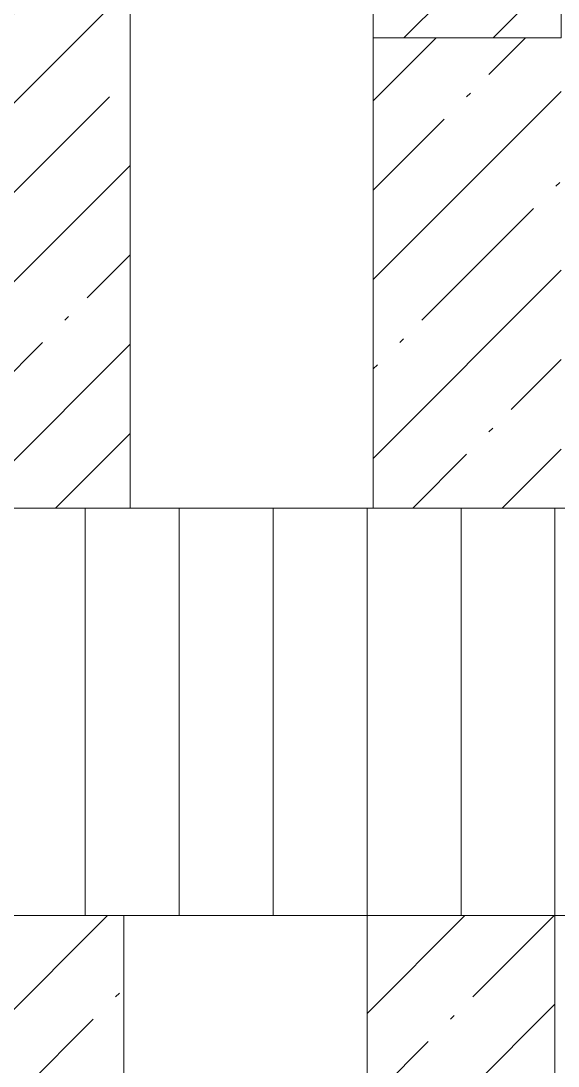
# Model space of a CAD drawing. Header units: millimetres. Extents: x 3991 to 282775, y -8553 to 29560.
# Drawn here: x 173500 to 175215, y 18720 to 22054 of the extents above; entities that cross this region are included whole.
import ezdxf

# ---------------------------------------------------------------- set-up
doc = ezdxf.new("R2010")
doc.units = ezdxf.units.MM
for name, color, linetype, lineweight in [('S-COLS', 7, 'Continuous', 5), ('S-STRS-4', 7, 'Continuous', 5), ('S-STRS-MBND-1', 7, 'Continuous', 5)]:
    doc.layers.add(name, color=color, linetype=linetype, lineweight=lineweight)

# ---------------------------------------------------------------- blocks, each defined once
blk = doc.blocks.new('Перекрытия 3 - Перекрытия 4-20977624-Общий план 1 этажа с размещением фрагментов 1_1-1_9')
at = {"layer": 'S-STRS-4'}
h = blk.add_hatch(dxfattribs=at)
h.set_pattern_fill('FP_57', color=256, style=0, pattern_type=2)
h.set_pattern_definition([(45, (0, 0), (-285.123, 285.123), []), (45, (285.12, 0), (-285.123, 285.123), [504.031, -100.806, 16.764, -84.042])])
h.paths.add_polyline_path([(25033.8, 20500), (25033.8, 26500), (23710, 26500), (23710, 20500)])
h.paths.add_polyline_path([(25841.1, 20500), (26410, 20500), (26410, 22000), (25810, 22000), (25810, 20500)])
h.paths.add_polyline_path([(26410, 22600), (26410, 26500), (25810, 26500), (25810, 22600), (26044.5, 22600)])
for p, q in [((25033.8, 20500), (25033.8, 26500)), ((25810, 22000), (25810, 20500)), ((25810, 20500), (25810, 22000)), ((23686.9, 20500), (25033.8, 20500)), ((23710, 20500), (25033.8, 20500)), ((25810, 20500), (26410, 20500)), ((25810, 20500), (26410, 20500))]:
    blk.add_line(p, q, dxfattribs=at)
blk = doc.blocks.new('BSC_Колонна _Прямоугольная - 600х600-24272014-Общий план 1 этажа с размещением фрагментов 1_1-1_9')
at = {"layer": 'S-COLS'}
h = blk.add_hatch(dxfattribs=at)
h.set_pattern_fill('FP_155', color=256, style=0, pattern_type=2)
h.set_pattern_definition([(45, (-26110, -22300), (-285.123, 285.123), []), (45, (-25824.88, -22300), (-285.123, 285.123), [504.031, -100.806, 16.764, -84.042])])
h.paths.add_polyline_path([(-150, -300), (300, -300), (300, 300), (-300, 300), (-300, -300)])
for p, q in [((300, 300), (-300, 300)), ((-300, 300), (-300, -300)), ((300, -300), (300, 300)), ((-300, -300), (300, -300))]:
    blk.add_line(p, q, dxfattribs=at)
blk = doc.blocks.new('Перекрытия 2 - Перекрытия 4-32990152-Общий план 1 этажа с размещением фрагментов 1_1-1_9')
at = {"layer": 'S-STRS-4'}
h = blk.add_hatch(dxfattribs=at)
h.set_pattern_fill('FP_208', color=256, style=0, pattern_type=2)
h.set_pattern_definition([(45, (20, -20), (-285.123, 285.123), []), (45, (305.12, -20), (-285.123, 285.123), [504.031, -100.806, 16.764, -84.042])])
h.paths.add_polyline_path([(24277.9, 15200), (25033.8, 15200), (25033.8, 19180), (23710, 19180), (23710, 15200), (24111.3, 15200)])
h.paths.add_polyline_path([(25810, 15200), (26410, 15200), (26410, 17830), (25830, 17830), (25830, 18430), (26410, 18430), (26410, 19180), (25810, 19180), (25810, 15504.8)])
for p, q in [((25033.8, 19180), (23710, 19180)), ((25033.8, 19180), (24310, 19180)), ((25033.8, 15200), (25033.8, 19180)), ((26410, 19180), (25810, 19180)), ((25810, 19180), (25810, 15200)), ((26410, 19180), (25810, 19180)), ((25810, 15200), (25810, 19180)), ((26410, 18430), (26410, 19180)), ((26410, 18430), (26410, 19180))]:
    blk.add_line(p, q, dxfattribs=at)

msp = doc.modelspace()

# ---------------------------------------------------------------- linework, layer by layer
at = {"layer": 'S-STRS-MBND-1'}
for p, q in [((172976.5, 20500), (179405.1, 20500)), ((173705.1, 20500), (173705.1, 19200)), ((173705.1, 20500), (173705.1, 19200)), ((174005.1, 20500), (174005.1, 19200)), ((174005.1, 20500), (174005.1, 19200)), ((174305.1, 20500), (174305.1, 19200)), ((174305.1, 20500), (174305.1, 19200)), ((174605.1, 20500), (174605.1, 19200)), ((174605.1, 20500), (174605.1, 19200)), ((174905.1, 20500), (174905.1, 19200)), ((174905.1, 20500), (174905.1, 19200)), ((175205.1, 20500), (175205.1, 19200)), ((175205.1, 20500), (175205.1, 19200)), ((173108.2, 19200), (179405.1, 19200))]:
    msp.add_line(p, q, dxfattribs=at)

# ---------------------------------------------------------------- block references
at = {"layer": 'S-COLS'}
msp.add_blockref('BSC_Колонна _Прямоугольная - 600х600-24272014-Общий план 1 этажа с размещением фрагментов 1_1-1_9', (174925.1, 22300), dxfattribs=at)
at = {"layer": 'S-STRS-4'}
for name, p in [('Перекрытия 3 - Перекрытия 4-20977624-Общий план 1 этажа с размещением фрагментов 1_1-1_9', (148815.1, 0)), ('Перекрытия 2 - Перекрытия 4-32990152-Общий план 1 этажа с размещением фрагментов 1_1-1_9', (148795.1, 20))]:
    msp.add_blockref(name, p, dxfattribs=at)

doc.saveas('drawing.dxf')
